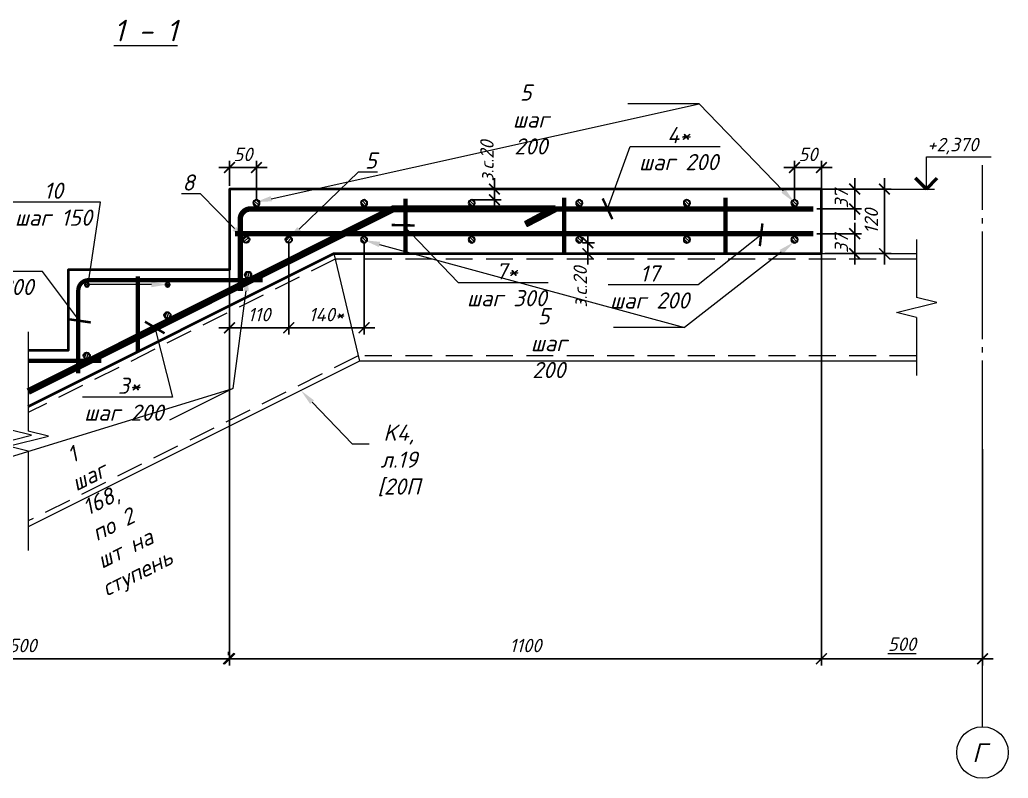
# Model space of a CAD drawing. Header units: millimetres. Extents: x -1807136 to 209800, y 0 to 410608.
# Drawn here: x 23367 to 25204, y 48382 to 49790 of the extents above; entities that cross this region are included whole.
import ezdxf
from ezdxf import colors
from ezdxf.entities.mleader import LeaderData, LeaderLine
from ezdxf.enums import TextEntityAlignment as Align
from ezdxf.math import Vec2, Vec3

# ---------------------------------------------------------------- set-up
doc = ezdxf.new("R2010")
doc.units = ezdxf.units.MM
doc.header["$PDMODE"] = 3
doc.linetypes.add('GOST2.303 5', pattern=[24, 20, -1.5, 1, -1.5])
doc.linetypes.add('HIDDEN', pattern=[0.375, 0.25, -0.125])
doc.layers.get('0').update_dxf_attribs({"lineweight": 5})
doc.layers.get('Defpoints').update_dxf_attribs({"lineweight": 0})
for name, color, linetype, lineweight in [('!!!Металл', 7, 'Continuous', 15), ('#Dimensions', 7, 'Continuous', 9), ('#Арматура', 152, 'Continuous', 30), ('#Бетон разрез', 22, 'Continuous', 40), ('#Выноски', 7, 'Continuous', 15), ('#Оси', 7, 'Continuous', 9), ('#разм', 7, 'Continuous', 9), ('A-okno', 7, 'Continuous', 0), ('k_ Выноски', 40, 'Continuous', 13)]:
    doc.layers.add(name, color=color, linetype=linetype, lineweight=lineweight)
doc.layers.add('#Арматура вид_1', color=7, linetype='Continuous', lineweight=35, true_color=0x454545)
doc.layers.add('#Арматура вид_2', color=7, linetype='Continuous', lineweight=35, true_color=0x616161)
doc.styles.add('STEP PR', font='isocpeui.ttf')
doc.dimstyles.new('SPDS', dxfattribs={"dimscale": 10, "dimtxt": 2.5, "dimasz": 2, "dimexe": 1.25, "dimexo": 0.625, "dimtad": 1, "dimdec": 0, "dimrnd": 0.001, "dimtxsty": 'STEP PR', "dimblk": 'ARCHTICK', "dimcen": 2.5, "dimdle": 2, "dimclrd": 256, "dimclre": 256, "dimclrt": 7, "dimadec": 0, "dimazin": 2, "dimtfac": 0.75, "dimtdec": 0, "dimtmove": 1, "dimatfit": 3, "dimfxl": 1, "dimtolj": 1, "dimarcsym": 1})
pattern_1 = [(45, (200, 0), (-2.6941, 2.6941), [])]
pattern_2 = [(45, (400, 0), (-2.6941, 2.6941), [])]
pattern_3 = [(45, (600, 0), (-2.6941, 2.6941), [])]
pattern_4 = [(45, (800, 0), (-2.6941, 2.6941), [])]

# ---------------------------------------------------------------- blocks, each defined once
blk = doc.blocks.new('*U48')
at = {"layer": '#Арматура', "lineweight": 0}
h = blk.add_hatch(dxfattribs=at)
h.set_pattern_fill('ANSI31', scale=1.2)
edge = h.paths.add_edge_path()
edge.add_arc((0, 6), 6, 0, 360)
h = blk.add_hatch(dxfattribs=at)
h.set_pattern_fill('ANSI31', scale=1.2)
h.set_pattern_definition(pattern_1)
edge = h.paths.add_edge_path()
edge.add_arc((200, 6), 6, 0, 360)
h = blk.add_hatch(dxfattribs=at)
h.set_pattern_fill('ANSI31', scale=1.2)
h.set_pattern_definition(pattern_2)
edge = h.paths.add_edge_path()
edge.add_arc((400, 6), 6, 0, 360)
h = blk.add_hatch(dxfattribs=at)
h.set_pattern_fill('ANSI31', scale=1.2)
h.set_pattern_definition(pattern_3)
edge = h.paths.add_edge_path()
edge.add_arc((600, 6), 6, 0, 360)
h = blk.add_hatch(dxfattribs=at)
h.set_pattern_fill('ANSI31', scale=1.2)
h.set_pattern_definition(pattern_4)
edge = h.paths.add_edge_path()
edge.add_arc((800, 6), 6, 0, 360)
h = blk.add_hatch(dxfattribs=at)
h.set_pattern_fill('ANSI31', scale=1.2)
h.set_pattern_definition([(45, (1000, 0), (-2.6941, 2.6941), [])])
edge = h.paths.add_edge_path()
edge.add_arc((1000, 6), 6, 0, 360)
for centre in [(0, 6), (200, 6), (400, 6), (600, 6), (800, 6), (1000, 6)]:
    blk.add_circle(centre, 6)
blk = doc.blocks.new('*U49')
at = {"layer": '#Арматура', "lineweight": 0}
h = blk.add_hatch(dxfattribs=at)
h.set_pattern_fill('ANSI31', scale=1.2)
edge = h.paths.add_edge_path()
edge.add_arc((0, 6), 6, 0, 360)
h = blk.add_hatch(dxfattribs=at)
h.set_pattern_fill('ANSI31', scale=1.2)
h.set_pattern_definition(pattern_1)
edge = h.paths.add_edge_path()
edge.add_arc((200, 6), 6, 0, 360)
h = blk.add_hatch(dxfattribs=at)
h.set_pattern_fill('ANSI31', scale=1.2)
h.set_pattern_definition(pattern_2)
edge = h.paths.add_edge_path()
edge.add_arc((400, 6), 6, 0, 360)
h = blk.add_hatch(dxfattribs=at)
h.set_pattern_fill('ANSI31', scale=1.2)
h.set_pattern_definition(pattern_3)
edge = h.paths.add_edge_path()
edge.add_arc((600, 6), 6, 0, 360)
h = blk.add_hatch(dxfattribs=at)
h.set_pattern_fill('ANSI31', scale=1.2)
h.set_pattern_definition(pattern_4)
edge = h.paths.add_edge_path()
edge.add_arc((800, 6), 6, 0, 360)
for centre in [(0, 6), (200, 6), (400, 6), (600, 6), (800, 6)]:
    blk.add_circle(centre, 6)
blk = doc.blocks.new('*U52')
at = {"color": 0, "linetype": 'ByBlock', "lineweight": -2}
for p, q in [((3.583, 0), (3.896, 1.25)), ((3.896, 1.25), (4.521, -1.25)), ((3.583, 0), (0, 0)), ((4.521, -1.25), (4.833, 0)), ((8.417, 0), (4.833, 0))]:
    blk.add_line(p, q, dxfattribs=at)
blk = doc.blocks.new('*U46')
at = {"layer": '#разм', "ltscale": 100, "elevation": 0}
for points in [[(4577173, -920400), (4578375, -920400)], [(4577173, -921000), (4577173, -920400)], [(4576270, -921000), (4577323, -921000)]]:
    blk.add_lwpolyline(points, dxfattribs=at)
at = {"layer": 'A-okno', "color": 0, "lineweight": 50, "ltscale": 100, "elevation": 0}
for points in [[(4577173, -921000), (4576973, -920800)], [(4577173, -921000), (4577373, -920800)]]:
    blk.add_lwpolyline(points, dxfattribs=at)
at = {"layer": '#разм', "style": 'STEP PR'}
for tag, p in [('ОТМЕТКА', (4577216, -920299)), ('ПРИМЕЧАНИЕ', (4577314, -920711))]:
    blk.add_attdef(tag, p, '', height=250, dxfattribs=at)
blk = doc.blocks.new('*U53')
at = {"color": 0, "linetype": 'ByBlock', "lineweight": -2}
for p, q in [((6.141, 0), (6.453, 1.25)), ((6.453, 1.25), (7.078, -1.25)), ((6.141, 0), (0, 0)), ((7.078, -1.25), (7.391, 0)), ((13.531, 0), (7.391, 0))]:
    blk.add_line(p, q, dxfattribs=at)
blk = doc.blocks.new('*U54')
at = {"color": 0, "linetype": 'ByBlock', "lineweight": -2}
for p, q in [((6.149, 0), (6.462, 1.25)), ((6.462, 1.25), (7.087, -1.25)), ((6.149, 0), (0, 0)), ((7.087, -1.25), (7.399, 0)), ((13.548, 0), (7.399, 0))]:
    blk.add_line(p, q, dxfattribs=at)
blk = doc.blocks.new('*U55')
at = {"layer": '#Арматура', "lineweight": 0}
h = blk.add_hatch(dxfattribs=at)
h.set_pattern_fill('ANSI31', scale=1.2)
edge = h.paths.add_edge_path()
edge.add_arc((0, 6), 6, 0, 360)
blk.add_circle((0, 6), 6)
blk = doc.blocks.new('_ArchTick')
at = {"color": 0, "linetype": 'ByBlock', "const_width": 0.15}
blk.add_lwpolyline([(-0.5, -0.5), (0.5, 0.5)], dxfattribs=at)
blk = doc.blocks.new('*D69')
at = {"layer": '#Dimensions', "lineweight": -2, "transparency": 16777216}
for p, q in [((24857.1, 49349.7), (24857.1, 48591.1)), ((25156.4, 48992.7), (25156.4, 48591.1)), ((25176.4, 48603.6), (24837.1, 48603.6))]:
    blk.add_line(p, q, dxfattribs=at)
at = {"layer": 'Defpoints', "color": 0, "transparency": 16777216}
for p in [(24857.1, 49356), (25156.4, 48998.9), (24857.1, 48603.6)]:
    blk.add_point(p, dxfattribs=at)
at = {"layer": '#Dimensions', "lineweight": -2, "transparency": 16777216, "xscale": 20, "yscale": 20, "zscale": 20, "rotation": 180}
blk.add_blockref('_ArchTick', (24857.1, 48603.6), dxfattribs=at)
at = {"layer": '#Dimensions', "lineweight": -2, "transparency": 16777216, "xscale": 20, "yscale": 20, "zscale": 20}
blk.add_blockref('_ArchTick', (25156.4, 48603.6), dxfattribs=at)
at = {"layer": '#Dimensions', "transparency": 16777216, "insert": (25006.7, 48630.6), "char_height": 25, "attachment_point": 5, "style": 'STEP PR'}
blk.add_mtext('\\A1;\\L500', dxfattribs=at)
blk = doc.blocks.new('*D57')
at = {"layer": '#Dimensions', "lineweight": -2, "transparency": 16777216}
for p, q in [((24974.2, 49496), (24974.2, 49336)), ((24863.3, 49476), (24986.7, 49476)), ((24863.3, 49356), (24986.7, 49356))]:
    blk.add_line(p, q, dxfattribs=at)
at = {"layer": 'Defpoints', "color": 0, "transparency": 16777216}
for p in [(24857.1, 49476), (24857.1, 49356), (24974.2, 49356)]:
    blk.add_point(p, dxfattribs=at)
at = {"layer": '#Dimensions', "lineweight": -2, "transparency": 16777216, "xscale": 20, "yscale": 20, "zscale": 20}
for p, rotation in [((24974.2, 49476), 90), ((24974.2, 49356), 270)]:
    blk.add_blockref('_ArchTick', p, dxfattribs=dict(at, rotation=rotation))
at = {"layer": '#Dimensions', "transparency": 16777216, "insert": (24949.7, 49416), "char_height": 25, "attachment_point": 5, "rotation": 90, "style": 'STEP PR'}
blk.add_mtext('\\A1;120', dxfattribs=at)
blk = doc.blocks.new('*D70')
at = {"layer": '#Dimensions', "lineweight": -2, "transparency": 16777216}
for p, q in [((23757.1, 49469.7), (23757.1, 48591.1)), ((24857.1, 49469.7), (24857.1, 48591.1)), ((23737.1, 48603.6), (24877.1, 48603.6))]:
    blk.add_line(p, q, dxfattribs=at)
at = {"layer": 'Defpoints', "color": 0, "transparency": 16777216}
for p in [(23757.1, 49476), (24857.1, 49476), (24857.1, 48603.6)]:
    blk.add_point(p, dxfattribs=at)
at = {"layer": '#Dimensions', "lineweight": -2, "transparency": 16777216, "xscale": 20, "yscale": 20, "zscale": 20, "rotation": 180}
blk.add_blockref('_ArchTick', (23757.1, 48603.6), dxfattribs=at)
at = {"layer": '#Dimensions', "lineweight": -2, "transparency": 16777216, "xscale": 20, "yscale": 20, "zscale": 20}
blk.add_blockref('_ArchTick', (24857.1, 48603.6), dxfattribs=at)
at = {"layer": '#Dimensions', "transparency": 16777216, "insert": (24307.1, 48628.1), "char_height": 25, "attachment_point": 5, "style": 'STEP PR'}
blk.add_mtext('\\A1;1100', dxfattribs=at)
blk = doc.blocks.new('*D74')
at = {"layer": '#Dimensions', "lineweight": -2, "transparency": 16777216}
for p, q in [((22857.1, 48869.7), (22857.1, 48591.1)), ((22837.1, 48603.6), (23775.5, 48603.6)), ((23755.5, 48609.9), (23755.5, 48616.1))]:
    blk.add_line(p, q, dxfattribs=at)
at = {"layer": 'Defpoints', "color": 0, "transparency": 16777216}
for p in [(22857.1, 48876), (23755.5, 48603.6), (23755.5, 48603.6)]:
    blk.add_point(p, dxfattribs=at)
at = {"layer": '#Dimensions', "lineweight": -2, "transparency": 16777216, "xscale": 20, "yscale": 20, "zscale": 20, "rotation": 180}
blk.add_blockref('_ArchTick', (22857.1, 48603.6), dxfattribs=at)
at = {"layer": '#Dimensions', "lineweight": -2, "transparency": 16777216, "xscale": 20, "yscale": 20, "zscale": 20}
blk.add_blockref('_ArchTick', (23755.5, 48603.6), dxfattribs=at)
at = {"layer": '#Dimensions', "transparency": 16777216, "insert": (23306.3, 48628.1), "char_height": 25, "attachment_point": 5, "style": 'STEP PR'}
blk.add_mtext('\\A1;15х300=4500', dxfattribs=at)
blk = doc.blocks.new('*D59')
at = {"layer": '#Dimensions', "lineweight": -2, "transparency": 16777216}
for p, q in [((23867.1, 49374.7), (23867.1, 49205.8)), ((24007.1, 49374.7), (24007.1, 49205.8)), ((23847.1, 49218.3), (24027.1, 49218.3))]:
    blk.add_line(p, q, dxfattribs=at)
at = {"layer": 'Defpoints', "color": 0, "transparency": 16777216}
for p in [(23867.1, 49381), (24007.1, 49381), (24007.1, 49218.3)]:
    blk.add_point(p, dxfattribs=at)
at = {"layer": '#Dimensions', "lineweight": -2, "transparency": 16777216, "xscale": 20, "yscale": 20, "zscale": 20, "rotation": 180}
blk.add_blockref('_ArchTick', (23867.1, 49218.3), dxfattribs=at)
at = {"layer": '#Dimensions', "lineweight": -2, "transparency": 16777216, "xscale": 20, "yscale": 20, "zscale": 20}
blk.add_blockref('_ArchTick', (24007.1, 49218.3), dxfattribs=at)
at = {"layer": '#Dimensions', "transparency": 16777216, "insert": (23937.1, 49242.8), "char_height": 25, "attachment_point": 5, "style": 'STEP PR'}
blk.add_mtext('\\A1;140*', dxfattribs=at)
blk = doc.blocks.new('*D75')
at = {"layer": '#Dimensions', "lineweight": -2, "transparency": 16777216}
for p, q in [((24918.8, 49419), (24918.8, 49496)), ((24848.3, 49476), (24931.3, 49476)), ((24848.3, 49439), (24931.3, 49439))]:
    blk.add_line(p, q, dxfattribs=at)
at = {"layer": 'Defpoints', "color": 0, "transparency": 16777216}
for p in [(24842.1, 49476), (24918.8, 49476), (24842.1, 49439)]:
    blk.add_point(p, dxfattribs=at)
at = {"layer": '#Dimensions', "lineweight": -2, "transparency": 16777216, "xscale": 20, "yscale": 20, "zscale": 20}
for p, rotation in [((24918.8, 49476), 90), ((24918.8, 49439), 270)]:
    blk.add_blockref('_ArchTick', p, dxfattribs=dict(at, rotation=rotation))
at = {"layer": '#Dimensions', "transparency": 16777216, "insert": (24894.1, 49457.5), "char_height": 25, "attachment_point": 5, "rotation": 90, "style": 'STEP PR'}
blk.add_mtext('\\A1;37', dxfattribs=at)
blk = doc.blocks.new('*D76')
at = {"layer": '#Dimensions', "lineweight": -2, "transparency": 16777216}
for p, q in [((24918.8, 49413), (24918.8, 49336)), ((24848.3, 49393), (24931.3, 49393)), ((24863.3, 49356), (24931.3, 49356))]:
    blk.add_line(p, q, dxfattribs=at)
at = {"layer": 'Defpoints', "color": 0, "transparency": 16777216}
for p in [(24842.1, 49393), (24857.1, 49356), (24918.8, 49356)]:
    blk.add_point(p, dxfattribs=at)
at = {"layer": '#Dimensions', "lineweight": -2, "transparency": 16777216, "xscale": 20, "yscale": 20, "zscale": 20}
for p, rotation in [((24918.8, 49393), 90), ((24918.8, 49356), 270)]:
    blk.add_blockref('_ArchTick', p, dxfattribs=dict(at, rotation=rotation))
at = {"layer": '#Dimensions', "transparency": 16777216, "insert": (24894.1, 49374.5), "char_height": 25, "attachment_point": 5, "rotation": 90, "style": 'STEP PR'}
blk.add_mtext('\\A1;37', dxfattribs=at)
blk = doc.blocks.new('*D60')
at = {"layer": '#Dimensions', "lineweight": -2, "transparency": 16777216}
for p, q in [((24249.3, 49476), (24249.3, 49496)), ((24209.3, 49476), (24261.8, 49476)), ((24249.3, 49456), (24249.3, 49476)), ((24209.3, 49456), (24261.8, 49456)), ((24249.3, 49456), (24249.3, 49436))]:
    blk.add_line(p, q, dxfattribs=at)
at = {"layer": 'Defpoints', "color": 0, "transparency": 16777216}
for p in [(24203.1, 49476), (24249.3, 49476), (24203.1, 49456)]:
    blk.add_point(p, dxfattribs=at)
at = {"layer": '#Dimensions', "lineweight": -2, "transparency": 16777216, "xscale": 20, "yscale": 20, "zscale": 20}
for p, rotation in [((24249.3, 49476), 270), ((24249.3, 49456), 90)]:
    blk.add_blockref('_ArchTick', p, dxfattribs=dict(at, rotation=rotation))
at = {"layer": '#Dimensions', "transparency": 16777216, "insert": (24235.4, 49528.1), "char_height": 25, "attachment_point": 5, "rotation": 90, "style": 'STEP PR'}
blk.add_mtext('\\A1;з.с.20', dxfattribs=at)
blk = doc.blocks.new('*D61')
at = {"layer": '#Dimensions', "lineweight": -2, "transparency": 16777216}
for p, q in [((24422.9, 49376), (24422.9, 49396)), ((24413.3, 49376), (24435.4, 49376)), ((24422.9, 49376), (24422.9, 49356)), ((24413.3, 49356), (24435.4, 49356)), ((24422.9, 49356), (24422.9, 49336))]:
    blk.add_line(p, q, dxfattribs=at)
at = {"layer": 'Defpoints', "color": 0, "transparency": 16777216}
for p in [(24407.1, 49376), (24407.1, 49356), (24422.9, 49356)]:
    blk.add_point(p, dxfattribs=at)
at = {"layer": '#Dimensions', "lineweight": -2, "transparency": 16777216, "xscale": 20, "yscale": 20, "zscale": 20}
for p, rotation in [((24422.9, 49376), 270), ((24422.9, 49356), 90)]:
    blk.add_blockref('_ArchTick', p, dxfattribs=dict(at, rotation=rotation))
at = {"layer": '#Dimensions', "transparency": 16777216, "insert": (24408.8, 49294), "char_height": 25, "attachment_point": 5, "rotation": 90, "style": 'STEP PR'}
blk.add_mtext('\\A1;з.с.20', dxfattribs=at)
blk = doc.blocks.new('*D63')
at = {"layer": '#Dimensions', "lineweight": -2, "transparency": 16777216}
for p, q in [((24807.1, 49457.2), (24807.1, 49528.4)), ((24857.1, 49457.2), (24857.1, 49528.4)), ((24787.1, 49515.9), (24877.1, 49515.9))]:
    blk.add_line(p, q, dxfattribs=at)
at = {"layer": 'Defpoints', "color": 0, "transparency": 16777216}
for p in [(24857.1, 49515.9), (24807.1, 49451), (24857.1, 49451)]:
    blk.add_point(p, dxfattribs=at)
at = {"layer": '#Dimensions', "lineweight": -2, "transparency": 16777216, "xscale": 20, "yscale": 20, "zscale": 20, "rotation": 180}
blk.add_blockref('_ArchTick', (24807.1, 49515.9), dxfattribs=at)
at = {"layer": '#Dimensions', "lineweight": -2, "transparency": 16777216, "xscale": 20, "yscale": 20, "zscale": 20}
blk.add_blockref('_ArchTick', (24857.1, 49515.9), dxfattribs=at)
at = {"layer": '#Dimensions', "transparency": 16777216, "insert": (24832.1, 49540.4), "char_height": 25, "attachment_point": 5, "style": 'STEP PR'}
blk.add_mtext('\\A1;50', dxfattribs=at)
blk = doc.blocks.new('*D64')
at = {"layer": '#Dimensions', "lineweight": -2, "transparency": 16777216}
for p, q in [((23757.1, 49482.2), (23757.1, 49528.4)), ((23807.1, 49457.2), (23807.1, 49528.4)), ((23737.1, 49515.9), (23827.1, 49515.9))]:
    blk.add_line(p, q, dxfattribs=at)
at = {"layer": 'Defpoints', "color": 0, "transparency": 16777216}
for p in [(23807.1, 49515.9), (23757.1, 49476), (23807.1, 49451)]:
    blk.add_point(p, dxfattribs=at)
at = {"layer": '#Dimensions', "lineweight": -2, "transparency": 16777216, "xscale": 20, "yscale": 20, "zscale": 20, "rotation": 180}
blk.add_blockref('_ArchTick', (23757.1, 49515.9), dxfattribs=at)
at = {"layer": '#Dimensions', "lineweight": -2, "transparency": 16777216, "xscale": 20, "yscale": 20, "zscale": 20}
blk.add_blockref('_ArchTick', (23807.1, 49515.9), dxfattribs=at)
at = {"layer": '#Dimensions', "transparency": 16777216, "insert": (23782.1, 49540.4), "char_height": 25, "attachment_point": 5, "style": 'STEP PR'}
blk.add_mtext('\\A1;50', dxfattribs=at)
blk = doc.blocks.new('*D80')
at = {"layer": '#Dimensions', "lineweight": -2, "transparency": 16777216}
for p, q in [((23867.1, 49374.7), (23867.1, 49205.8)), ((23757.1, 49319.7), (23757.1, 49205.8)), ((23887.1, 49218.3), (23737.1, 49218.3))]:
    blk.add_line(p, q, dxfattribs=at)
at = {"layer": 'Defpoints', "color": 0, "transparency": 16777216}
for p in [(23867.1, 49381), (23757.1, 49326), (23757.1, 49218.3)]:
    blk.add_point(p, dxfattribs=at)
at = {"layer": '#Dimensions', "lineweight": -2, "transparency": 16777216, "xscale": 20, "yscale": 20, "zscale": 20, "rotation": 180}
blk.add_blockref('_ArchTick', (23757.1, 49218.3), dxfattribs=at)
at = {"layer": '#Dimensions', "lineweight": -2, "transparency": 16777216, "xscale": 20, "yscale": 20, "zscale": 20}
blk.add_blockref('_ArchTick', (23867.1, 49218.3), dxfattribs=at)
at = {"layer": '#Dimensions', "transparency": 16777216, "insert": (23812.1, 49242.8), "char_height": 25, "attachment_point": 5, "style": 'STEP PR'}
blk.add_mtext('\\A1;110', dxfattribs=at)
blk = doc.blocks.new('*U47')
at = {"layer": '#Арматура', "lineweight": 0}
h = blk.add_hatch(dxfattribs=at)
h.set_pattern_fill('ANSI31', scale=0.8)
edge = h.paths.add_edge_path()
edge.add_arc((0, 4), 4, 0, 360)
blk.add_circle((0, 4), 4)
blk = doc.blocks.new('*U50')
at = {"layer": '#Арматура', "lineweight": 0}
h = blk.add_hatch(dxfattribs=at)
h.set_pattern_fill('ANSI31', scale=1.2)
edge = h.paths.add_edge_path()
edge.add_arc((0, 6), 6, 0, 360)
blk.add_circle((0, 6), 6)

msp = doc.modelspace()

# ---------------------------------------------------------------- linework, layer by layer
at = {"layer": '!!!Металл'}
for points in [[(23951.24429, 49355.99435), (23998.45789, 49155.99435)], [(24857.08021, 49355.99435), (25033.81671, 49355.99435)], [(25033.81671, 49155.99435), (23998.45789, 49155.99435), (23383.06319, 48848.297)]]:
    msp.add_lwpolyline(points, dxfattribs=at)
at = {"layer": '!!!Металл', "linetype": 'HIDDEN', "ltscale": 200}
for points in [[(25033.81671, 49345.99435), (23953.60497, 49345.99435), (23383.06319, 49060.72346)], [(25033.81671, 49165.99435), (23996.09721, 49165.99435), (23383.06319, 48859.47734)]]:
    msp.add_lwpolyline(points, dxfattribs=at)
at = {"layer": '#Арматура', "const_width": 8}
for points in [[(24083.8513, 49355.99435), (24083.8513, 49457.99435)], [(24378.98401, 49355.99435), (24378.98401, 49459.99435)], [(24678.98401, 49355.99435), (24678.98401, 49459.99435)], [(23586.52736, 49313.63589), (23586.52736, 49173.63589)]]:
    msp.add_lwpolyline(points, dxfattribs=at)
at = {"layer": '#Арматура'}
msp.add_lwpolyline([(23380.82712, 49104.32678), (24060.16225, 49443.99435), (24361.40113, 49443.99435), (24363.66837, 49434.56821), (24310.96427, 49406.92803), (24306.31982, 49415.78405), (24341.0431, 49433.99435), (24062.52293, 49433.99435), (23385.29926, 49095.38251)], dxfattribs=at)
at = {"layer": '#Арматура вид_1'}
for points, const_width in [([(24842.08021, 49438.99435), (23796.08021, 49438.99435, 0.4142135624), (23777.08021, 49419.99435), (23777.08021, 49286.41231)], 10), ([(23476.08021, 49133.41231), (23476.08021, 49287.63589, -0.4142135624), (23495.08021, 49306.63589), (23818.98634, 49306.63589)], 8)]:
    msp.add_lwpolyline(points, format="xyb", dxfattribs=dict(at, const_width=const_width))
for points, const_width in [([(24842.08021, 49392.99435), (23767.08021, 49392.99435)], 10), ([(23383.06319, 49156.63589), (23518.98634, 49156.63589)], 8)]:
    msp.add_lwpolyline(points, dxfattribs=dict(at, const_width=const_width))
at = {"layer": '#Арматура вид_2', "const_width": 10}
msp.add_lwpolyline([(23383.06319, 49099.85465), (24061.34259, 49438.99435), (24361.34259, 49438.99435), (24308.64205, 49411.35604)], dxfattribs=at)
at = {"layer": '#Бетон разрез'}
msp.add_lwpolyline([(23383.06319, 49071.9038), (23951.24429, 49355.99435), (24857.08021, 49355.99435), (24857.08021, 49475.99435), (23757.08021, 49475.99435), (23757.08021, 49325.99435), (23457.08021, 49325.99435), (23457.08021, 49175.99435), (23383.06319, 49175.99435)], dxfattribs=at)
at = {"layer": '#Оси', "linetype": 'GOST2.303 5', "ltscale": 10}
msp.add_lwpolyline([(25156.40331, 48477.22244), (25156.33635, 49520.63419)], dxfattribs=at)
at = {"layer": 'k_ Выноски', "color": 7, "lineweight": 0, "ltscale": 10}
msp.add_circle((25156.33635, 48429.40999), 47.8125, dxfattribs=at)

# ---------------------------------------------------------------- block references
at = {"layer": '#Dimensions'}
ref = msp.add_blockref('*U46', (-432665.31579, 141576.00746, 0), dxfattribs=dict(at, xscale=0.1, yscale=0.1, zscale=0.1))
ref.add_attrib('ОТМЕТКА', '+2,370', (25053.70115, 49546.08468, 0), dxfattribs={"layer": '#разм', "height": 25, "style": 'STEP PR'})
at = {"layer": '#Арматура', "xscale": -1, "rotation": 180}
msp.add_blockref('*U48', (23807.08021, 49455.99435), dxfattribs=at)
at = {"layer": '#Арматура'}
for p in [(23788.08021, 49375.99435), (23867.08021, 49375.99435)]:
    msp.add_blockref('*U55', p, dxfattribs=at)
at = {"layer": '#Арматура', "xscale": -1}
for name, p in [('*U49', (24807.08021, 49375.99435)), ('*U47', (23492.08021, 49294.63589)), ('*U47', (23642.08021, 49294.63589))]:
    msp.add_blockref(name, p, dxfattribs=at)
at = {"layer": '#Арматура', "rotation": 26.5650511770779}
for p in [(23794.31628, 49311.16375), (23644.31628, 49236.11756), (23494.31628, 49161.16375)]:
    msp.add_blockref('*U50', p, dxfattribs=at)
at = {"xscale": -30, "yscale": -30, "zscale": -30, "rotation": 270}
for name, p in [('*U52', (25033.81671, 49129.74435)), ('*U53', (23351.59305, 48806.31193)), ('*U54', (23383.06319, 48804.41428))]:
    msp.add_blockref(name, p, dxfattribs=at)

# ---------------------------------------------------------------- texts
at = {"layer": '#Dimensions', "style": 'STEP PR'}
msp.add_text('%%U1 - 1', height=40, dxfattribs=at).set_placement((23601.03031, 49750.429), align=Align.CENTER)
at = {"layer": 'k_ Выноски', "color": 7, "lineweight": 0, "ltscale": 10, "insert": (25137.19864, 48446.56195), "char_height": 35, "width": 64.2235524, "attachment_point": 1, "style": 'STEP PR'}
msp.add_mtext('Г', dxfattribs=at)

# ---------------------------------------------------------------- dimensions: what is measured, and where the dimension line sits
at = {"layer": '#Dimensions'}
for base, p1, p2, picture, middle in [((24249.33615, 49475.99435), (24203.08021, 49455.99435), (24203.08021, 49475.99435), '*D60', (24259.85884, 49528.14358)), ((24422.89374, 49355.99435), (24407.08021, 49375.99435), (24407.08021, 49355.99435), '*D61', (24433.31975, 49294.04421))]:
    dim = msp.add_linear_dim(base=base, p1=p1, p2=p2, angle=90, text='з.с.<>', dimstyle='SPDS', override={"dimscale": 10, "dimgap": 1.2, "dimrnd": 5, "dimtxsty": 'STEP PR', "dimblk1": 'ArchTick', "dimblk2": 'ArchTick', "dimsah": 1, "dimclrt": 256}, dxfattribs=at)
    dim.commit()
    dim.dimension.update_dxf_attribs({"geometry": picture, "text_midpoint": middle, "dimtype": 160})
for base, p1, p2, picture, middle in [((23807.08021, 49515.86435), (23757.08021, 49475.99435), (23807.08021, 49450.99435), '*D64', (23782.08021, 49515.86435)), ((24857.08021, 49515.86435), (24807.08021, 49450.99435), (24857.08021, 49450.99435), '*D63', (24832.08021, 49515.86435))]:
    dim = msp.add_linear_dim(base=base, p1=p1, p2=p2, dimstyle='SPDS', override={"dimscale": 10, "dimgap": 1.2, "dimrnd": 5, "dimtxsty": 'STEP PR', "dimblk1": 'ArchTick', "dimblk2": 'ArchTick', "dimsah": 1, "dimclrt": 256}, dxfattribs=at)
    dim.commit()
    dim.dimension.update_dxf_attribs({"geometry": picture, "text_midpoint": middle, "dimtype": 160})
for base, p1, p2, picture, middle in [((24918.76304, 49475.99435), (24842.08021, 49438.99435), (24842.08021, 49475.99435), '*D75', (24918.76304, 49457.49435)), ((24918.76304, 49355.99435), (24842.08021, 49392.99435), (24857.08021, 49355.99435), '*D76', (24918.76304, 49374.49435))]:
    dim = msp.add_linear_dim(base=base, p1=p1, p2=p2, angle=90, dimstyle='SPDS', override={"dimscale": 10, "dimgap": 1.2, "dimrnd": 1, "dimtxsty": 'STEP PR', "dimblk1": 'ArchTick', "dimblk2": 'ArchTick', "dimsah": 1, "dimclrt": 256}, dxfattribs=at)
    dim.commit()
    dim.dimension.update_dxf_attribs({"geometry": picture, "text_midpoint": middle, "dimtype": 160})
dim = msp.add_linear_dim(base=(24974.19587, 49355.99435), p1=(24857.08021, 49475.99435), p2=(24857.08021, 49355.99435), angle=90, dimstyle='SPDS', override={"dimscale": 10, "dimgap": 1.2, "dimrnd": 5, "dimtxsty": 'STEP PR', "dimblk1": 'ArchTick', "dimblk2": 'ArchTick', "dimsah": 1, "dimclrt": 256}, dxfattribs=at)
dim.commit()
dim.dimension.update_dxf_attribs({"geometry": '*D57', "text_midpoint": (24949.69587, 49415.99435)})
for base, p1, p2, picture, middle in [((24857.08021, 48603.60597), (23757.08021, 49475.99435), (24857.08021, 49475.99435), '*D70', (24307.08021, 48628.10597)), ((23757.08021, 49218.31664), (23867.08021, 49380.99435), (23757.08021, 49325.99435), '*D80', (23812.08021, 49242.81664))]:
    dim = msp.add_linear_dim(base=base, p1=p1, p2=p2, dimstyle='SPDS', override={"dimscale": 10, "dimgap": 1.2, "dimrnd": 5, "dimtxsty": 'STEP PR', "dimblk1": 'ArchTick', "dimblk2": 'ArchTick', "dimsah": 1, "dimclrt": 256}, dxfattribs=at)
    dim.commit()
    dim.dimension.update_dxf_attribs({"geometry": picture, "text_midpoint": middle})
for base, p1, p2, text, picture, middle in [((24007.08021, 49218.31664), (23867.08021, 49380.99435), (24007.08021, 49380.99435), '<>*', '*D59', (23937.08021, 49242.81664)), ((24857.08021, 48603.60597), (25156.36983, 48998.92832), (24857.08021, 49355.99435), '%%U500', '*D69', (25006.72502, 48630.60597)), ((23755.51136, 48603.60597), (22857.08021, 48875.99435), (23755.51136, 48603.60597), '15х300=4500', '*D74', (23306.29579, 48628.10597))]:
    dim = msp.add_linear_dim(base=base, p1=p1, p2=p2, text=text, dimstyle='SPDS', override={"dimscale": 10, "dimgap": 1.2, "dimrnd": 5, "dimtxsty": 'STEP PR', "dimblk1": 'ArchTick', "dimblk2": 'ArchTick', "dimsah": 1, "dimclrt": 256}, dxfattribs=at)
    dim.commit()
    dim.dimension.update_dxf_attribs({"geometry": picture, "text_midpoint": middle})

# ---------------------------------------------------------------- leaders
at = {"layer": '#Выноски'}
ml = msp.add_multileader_mtext('Standard', dxfattribs=at)
ml.set_content('\\A1;               5^I^I^I\\Pшаг 200                ', color=256, style='STEP PR')
ml.set_leader_properties(color=256, linetype='ByLayer', lineweight=-1)
ml.build(insert=Vec2(0, 0))
ml.multileader.update_dxf_attribs({"text_left_attachment_type": 6, "text_right_attachment_type": 6, "dogleg_length": 0, "arrow_head_size": 30, "scale": 0.1})
ctx = ml.context
ctx.base_point, ctx.scale, ctx.char_height, ctx.arrow_head_size, ctx.landing_gap_size, ctx.plane_origin = Vec3(24004.54451, 49634.22598), 0.1, 30, 30, 12.5, Vec3(25799.72604, 48072.58993)
ctx.left_attachment, ctx.right_attachment, ctx.text_align_type = 6, 6, 1
notes = []
notes.append((ctx, [(1, (1, 1, 0), (24629.54451, 49634.22598), (-1, 0), 0, [(1, [(23805.45246, 49451.61281)], 0, []), (2, [(24807.08021, 49450.99435)], 0, [])])]))
ctx.mtext.insert, ctx.mtext.rotation, ctx.mtext.width, ctx.mtext.alignment, ctx.mtext.flow_direction = Vec3(24317.04451, 49670.22598), 6.2831853072, 1184.4153198, 2, 5
ml = msp.add_multileader_mtext('Standard', dxfattribs=at)
ml.set_content('\\A1;4* \\Pшаг 200', color=256, style='STEP PR')
ml.set_leader_properties(color=256, linetype='ByLayer', lineweight=-1)
ml.set_arrow_properties(name='ARCHTICK')
ml.build(insert=Vec2(0, 0))
ml.multileader.update_dxf_attribs({"text_left_attachment_type": 6, "text_right_attachment_type": 6, "dogleg_length": 0, "arrow_head_size": 30, "scale": 0.1})
ctx = ml.context
ctx.base_point, ctx.scale, ctx.char_height, ctx.arrow_head_size, ctx.landing_gap_size, ctx.plane_origin = Vec3(24501.30995, 49555.07841), 0.1, 30, 30, 12.5, Vec3(24968.98413, 48675.1502)
ctx.left_attachment, ctx.right_attachment, ctx.text_align_type = 6, 6, 1
notes.append((ctx, [(0, (1, 1, 0), (24501.30995, 49555.07841), (1, 0), 0, [(1, [(24459.50908, 49439.31026)], 0, [])])]))
ctx.mtext.insert, ctx.mtext.rotation, ctx.mtext.alignment, ctx.mtext.flow_direction = Vec3(24591.77586, 49591.07841), 6.2831853072, 2, 5
ml = msp.add_multileader_mtext('Standard', dxfattribs=at)
ml.set_content('\\A1;5', color=256, style='STEP PR')
ml.set_leader_properties(color=256, linetype='ByLayer', lineweight=-1)
ml.build(insert=Vec2(0, 0))
ml.multileader.update_dxf_attribs({"text_left_attachment_type": 6, "text_right_attachment_type": 6, "dogleg_length": 0, "arrow_head_size": 30, "scale": 0.1})
ctx = ml.context
ctx.base_point, ctx.scale, ctx.char_height, ctx.arrow_head_size, ctx.landing_gap_size, ctx.plane_origin = Vec3(23996.79319, 49507.94382), 0.1, 30, 30, 12.5, Vec3(25003.63575, 47508.84857)
ctx.left_attachment, ctx.right_attachment, ctx.text_align_type = 6, 6, 1
notes.append((ctx, [(0, (1, 1, 0), (23996.79319, 49507.94382), (1, 0), 0, [(1, [(23864.73167, 49380.99435)], 0, [])])]))
ctx.mtext.insert, ctx.mtext.rotation, ctx.mtext.alignment, ctx.mtext.flow_direction = Vec3(24019.83865, 49543.94382), 6.2831853072, 2, 5
ml = msp.add_multileader_mtext('Standard', dxfattribs=at)
ml.set_content('\\A1;8', color=256, style='STEP PR')
ml.set_leader_properties(color=256, linetype='ByLayer', lineweight=-1)
ml.build(insert=Vec2(0, 0))
ml.multileader.update_dxf_attribs({"text_left_attachment_type": 6, "text_right_attachment_type": 6, "dogleg_length": 0, "arrow_head_size": 30, "scale": 0.1})
ctx = ml.context
ctx.base_point, ctx.scale, ctx.char_height, ctx.arrow_head_size, ctx.landing_gap_size, ctx.plane_origin = Vec3(23658.25363, 49467.13223), 0.1, 30, 30, 12.5, Vec3(24622.80342, 47508.84857)
ctx.left_attachment, ctx.right_attachment, ctx.text_align_type = 6, 6, 1
notes.append((ctx, [(1, (1, 1, 0), (23703.20817, 49467.13223), (-1, 0), 0, [(1, [(23787.08021, 49380.99435)], 0, [])])]))
ctx.mtext.insert, ctx.mtext.rotation, ctx.mtext.alignment, ctx.mtext.flow_direction = Vec3(23680.7309, 49503.13223), 6.2831853072, 2, 5
ml = msp.add_multileader_mtext('Standard', dxfattribs=at)
ml.set_content('\\A1;10\\Pшаг 150', color=256, style='STEP PR')
ml.set_leader_properties(color=256, linetype='ByLayer', lineweight=-1)
ml.build(insert=Vec2(0, 0))
ml.multileader.update_dxf_attribs({"text_left_attachment_type": 6, "text_right_attachment_type": 6, "dogleg_length": 0, "arrow_head_size": 30, "scale": 0.1})
ctx = ml.context
ctx.base_point, ctx.scale, ctx.char_height, ctx.arrow_head_size, ctx.landing_gap_size, ctx.plane_origin = Vec3(23342.50305, 49451.89785), 0.1, 30, 30, 12.5, Vec3(24897.91022, 47878.43303)
ctx.left_attachment, ctx.right_attachment, ctx.text_align_type = 6, 6, 1
notes.append((ctx, [(1, (1, 1, 0), (23517.2076, 49451.89785), (-1, 0), 0, [(1, [(23642.08021, 49298.63589), (23494.61601, 49298.63589)], 0, [])])]))
ctx.mtext.insert, ctx.mtext.rotation, ctx.mtext.alignment, ctx.mtext.flow_direction = Vec3(23429.85532, 49487.89785), 6.2831853072, 2, 5
ml = msp.add_multileader_mtext('Standard', dxfattribs=at)
ml.set_content('\\A1;7*\\Pшаг 300', color=256, style='STEP PR')
ml.set_leader_properties(color=256, linetype='ByLayer', lineweight=-1)
ml.set_arrow_properties(name='ARCHTICK')
ml.build(insert=Vec2(0, 0))
ml.multileader.update_dxf_attribs({"text_left_attachment_type": 6, "text_right_attachment_type": 6, "dogleg_length": 0, "arrow_head_size": 30, "scale": 0.1})
ctx = ml.context
ctx.base_point, ctx.scale, ctx.char_height, ctx.arrow_head_size, ctx.landing_gap_size, ctx.plane_origin = Vec3(24181.89604, 49302.25278), 0.1, 30, 30, 12.5, Vec3(24882.09299, 48602.68393)
ctx.left_attachment, ctx.right_attachment, ctx.text_align_type = 6, 6, 1
notes.append((ctx, [(0, (1, 1, 0), (24181.89604, 49302.25278), (1, 0), 0, [(1, [(24079.8513, 49408.80404)], 0, [])])]))
ctx.mtext.insert, ctx.mtext.rotation, ctx.mtext.alignment, ctx.mtext.flow_direction = Vec3(24272.36195, 49338.25278), 6.2831853072, 2, 5
ml = msp.add_multileader_mtext('Standard', dxfattribs=at)
ml.set_content('\\A1;17\\Pшаг 200', color=256, style='STEP PR')
ml.set_leader_properties(color=256, linetype='ByLayer', lineweight=-1)
ml.set_arrow_properties(name='ARCHTICK')
ml.build(insert=Vec2(0, 0))
ml.multileader.update_dxf_attribs({"text_left_attachment_type": 6, "text_right_attachment_type": 6, "dogleg_length": 0, "arrow_head_size": 30, "scale": 0.1})
ctx = ml.context
ctx.base_point, ctx.scale, ctx.char_height, ctx.arrow_head_size, ctx.landing_gap_size, ctx.plane_origin = Vec3(24447.33192, 49298.0601), 0.1, 30, 30, 12.5, Vec3(25173.15175, 48410.45836)
ctx.left_attachment, ctx.right_attachment, ctx.text_align_type = 6, 6, 1
notes.append((ctx, [(1, (1, 1, 0), (24628.26374, 49298.0601), (-1, 0), 0, [(1, [(24744.94416, 49390.99435)], 0, [])])]))
ctx.mtext.insert, ctx.mtext.rotation, ctx.mtext.alignment, ctx.mtext.flow_direction = Vec3(24537.79783, 49334.0601), 6.2831853072, 2, 5
ml = msp.add_multileader_mtext('Standard', dxfattribs=at)
ml.set_content('\\A1;             5^I^I\\Pшаг 200                ', color=256, style='STEP PR')
ml.set_leader_properties(color=256, linetype='ByLayer', lineweight=-1)
ml.build(insert=Vec2(0, 0))
ml.multileader.update_dxf_attribs({"text_left_attachment_type": 6, "text_right_attachment_type": 6, "dogleg_length": 0, "arrow_head_size": 30, "scale": 0.1})
ctx = ml.context
ctx.base_point, ctx.scale, ctx.char_height, ctx.arrow_head_size, ctx.landing_gap_size, ctx.plane_origin = Vec3(24097.82389, 49218.86703), 0.1, 30, 30, 12.5, Vec3(25950.39153, 47653.09563)
ctx.left_attachment, ctx.right_attachment, ctx.text_align_type = 6, 6, 1
notes.append((ctx, [(1, (1, 1, 0), (24602.82389, 49218.86703), (-1, 0), 0, [(1, [(24007.08021, 49380.99435)], 0, []), (2, [(24805.91403, 49377.47051)], 0, [])])]))
ctx.mtext.insert, ctx.mtext.rotation, ctx.mtext.width, ctx.mtext.alignment, ctx.mtext.flow_direction = Vec3(24350.32389, 49254.86703), 6.2831853072, 1184.4153198, 2, 5
ml = msp.add_multileader_mtext('Standard', dxfattribs=at)
ml.set_content('\\A1;2*\\Pшаг 200', color=256, style='STEP PR')
ml.set_leader_properties(color=256, linetype='ByLayer', lineweight=-1)
ml.set_arrow_properties(name='ARCHTICK')
ml.build(insert=Vec2(0, 0))
ml.multileader.update_dxf_attribs({"text_left_attachment_type": 6, "text_right_attachment_type": 6, "dogleg_length": 0, "arrow_head_size": 30, "scale": 0.1})
ctx = ml.context
ctx.base_point, ctx.scale, ctx.char_height, ctx.arrow_head_size, ctx.landing_gap_size, ctx.plane_origin = Vec3(23228.83699, 49323.11138), 0.1, 30, 30, 12.5, Vec3(23967.08354, 48485.62405)
ctx.left_attachment, ctx.right_attachment, ctx.text_align_type = 6, 6, 1
notes.append((ctx, [(1, (1, 1, 0), (23409.7688, 49323.11138), (-1, 0), 0, [(1, [(23478.318, 49231.27819)], 0, [])])]))
ctx.mtext.insert, ctx.mtext.rotation, ctx.mtext.alignment, ctx.mtext.flow_direction = Vec3(23319.30289, 49359.11138), 6.2831853072, 2, 5
ml = msp.add_multileader_mtext('Standard', dxfattribs=at)
ml.set_content('\\A1;               1^I^I^I\\Pшаг 168, по 2 шт на ступень                ', color=256, style='STEP PR')
ml.set_leader_properties(color=256, linetype='ByLayer', lineweight=-1)
ml.build(insert=Vec2(0, 0))
ml.multileader.update_dxf_attribs({"text_left_attachment_type": 6, "text_right_attachment_type": 6, "dogleg_length": 0, "arrow_head_size": 30, "scale": 0.1})
ctx = ml.context
ctx.base_point, ctx.scale, ctx.char_height, ctx.arrow_head_size, ctx.landing_gap_size, ctx.plane_origin, ctx.plane_x_axis, ctx.plane_y_axis = Vec3(23204.48917, 48825.97627), 0.1, 30, 30, 12.5, Vec3(25668.40349, 48106.26295), Vec3(0.894427191, 0.4472135955), Vec3(-0.4472135955, 0.894427191)
ctx.left_attachment, ctx.right_attachment, ctx.text_align_type = 6, 6, 1
notes.append((ctx, [(1, (1, 1, 0), (23763.50616, 49105.48477), (-1, 0), 0, [(1, [(22743.92296, 48792.58291)], 0, []), (2, [(23791.633, 49316.53031)], 0, [])])]))
ctx.mtext.insert, ctx.mtext.text_direction, ctx.mtext.rotation, ctx.mtext.width, ctx.mtext.alignment, ctx.mtext.flow_direction = Vec3(23466.55633, 49000.61318), Vec3(0.894427191, 0.4472135955), 0.463647609, 1184.4153198, 2, 5
ml = msp.add_multileader_mtext('Standard', dxfattribs=at)
ml.set_content('\\A1; 3*\\Pшаг 200', color=256, style='STEP PR')
ml.set_leader_properties(color=256, linetype='ByLayer', lineweight=-1)
ml.set_arrow_properties(name='ARCHTICK')
ml.build(insert=Vec2(0, 0))
ml.multileader.update_dxf_attribs({"text_left_attachment_type": 6, "text_right_attachment_type": 6, "dogleg_length": 0, "arrow_head_size": 30, "scale": 0.1})
ctx = ml.context
ctx.base_point, ctx.scale, ctx.char_height, ctx.arrow_head_size, ctx.landing_gap_size, ctx.plane_origin = Vec3(23470.31074, 49089.63561), 0.1, 30, 30, 12.5, Vec3(24112.11616, 48537.91)
ctx.left_attachment, ctx.right_attachment, ctx.text_align_type = 6, 6, 1
notes.append((ctx, [(1, (1, 1, 0), (23651.24256, 49089.63561), (-1, 0), 0, [(1, [(23618.20713, 49218.82529)], 0, [])])]))
ctx.mtext.insert, ctx.mtext.rotation, ctx.mtext.alignment, ctx.mtext.flow_direction = Vec3(23560.77665, 49125.63561), 6.2831853072, 2, 5
ml = msp.add_multileader_mtext('Standard', dxfattribs=at)
ml.set_content('\\A1;K4, л.19\\P[20П', color=256, style='STEP PR')
ml.set_leader_properties(color=256, linetype='ByLayer', lineweight=-1)
ml.build(insert=Vec2(0, 0))
ml.multileader.update_dxf_attribs({"text_left_attachment_type": 6, "text_right_attachment_type": 6, "dogleg_length": 0, "arrow_head_size": 30, "scale": 0.1})
ctx = ml.context
ctx.base_point, ctx.scale, ctx.char_height, ctx.arrow_head_size, ctx.landing_gap_size, ctx.plane_origin = Vec3(23984.89465, 49002.42802), 0.1, 30, 30, 12.5, Vec3(52471.65719, 24422.69767)
ctx.left_attachment, ctx.right_attachment, ctx.text_align_type = 6, 6, 1
notes.append((ctx, [(0, (1, 1, 0), (23984.89465, 49002.42802), (1, 0), 0, [(0, [(23889.85337, 49101.69209)], 0, [])])]))
ctx.mtext.insert, ctx.mtext.rotation, ctx.mtext.width, ctx.mtext.alignment, ctx.mtext.flow_direction = Vec3(24071.96284, 49038.42802), 6.2831853072, 188.5669441, 2, 5
for ctx, leaders in notes:
    for number, flags, end, landing, length, lines in leaders:
        leader = LeaderData()
        leader.index, (leader.has_last_leader_line, leader.has_dogleg_vector, leader.attachment_direction) = number, flags
        leader.last_leader_point, leader.dogleg_vector, leader.dogleg_length = Vec3(end), Vec3(landing), length
        for number, points, colour, breaks in lines:
            line = LeaderLine()
            line.index, line.vertices, line.color, line.breaks = number, Vec3.list(points), colors.encode_raw_color(colour), breaks
            leader.lines.append(line)
        ctx.leaders.append(leader)

doc.saveas('drawing.dxf')
